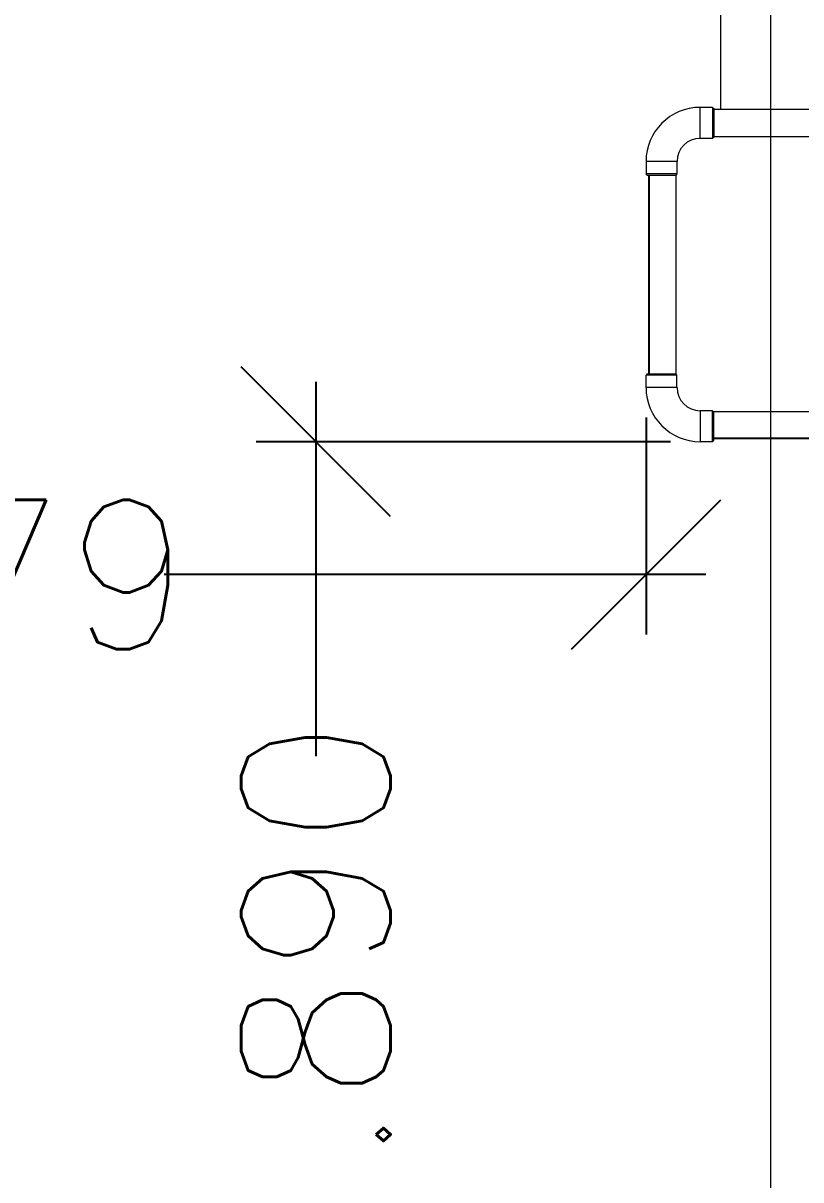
# Model space of a CAD drawing. Header units: inches. Extents: x 6 to 183294, y -48183 to 78918.
# Drawn here: x 149626 to 150928, y 43035 to 44971 of the extents above; entities that cross this region are included whole.
import ezdxf

# ---------------------------------------------------------------- set-up
doc = ezdxf.new("R2010")
doc.units = ezdxf.units.IN
doc.header["$MEASUREMENT"] = 0
doc.header["$PDMODE"] = 35
for name, color, linetype, lineweight in [('Aristas tangentes visibles(Kider)', 8, 'Continuous', 0), ('Aristas visibles(Kider)', 8, 'Continuous', 0), ('CASH COUNTERS', 8, 'Continuous', 0), ('DIM', 8, 'Continuous', 0), ('SDA_DIM', 8, 'Continuous', 5)]:
    doc.layers.add(name, color=color, linetype=linetype, lineweight=lineweight)
doc.styles.get("Standard").update_dxf_attribs({"font": 'txt.shx'})
doc.dimstyles.new('1-10', dxfattribs={"dimscale": 0.15, "dimtxt": 2.5, "dimasz": 2.5, "dimexe": 1, "dimexo": 0.5, "dimgap": 0.09, "dimtad": 0, "dimdec": 3, "dimzin": 0, "dimdsep": 46, "dimtxsty": 'Standard', "dimblk": 'OBLIQUE', "dimcen": 2.5, "dimdle": 1, "dimadec": 0, "dimazin": 0, "dimtfac": 1, "dimtdec": 3, "dimtofl": 0, "dimtmove": 0, "dimatfit": 3, "dimfxl": 0, "dimtolj": 1, "dimtzin": 0, "dimarcsym": 0})
doc.dimstyles.new('SDA-100', dxfattribs={"dimtxt": 0.2, "dimasz": 0.18, "dimexe": 0.18, "dimexo": 0.0625, "dimgap": 0.015, "dimtad": 0, "dimzin": 0, "dimdsep": 46, "dimtxsty": 'Standard', "dimblk": 'ARCHTICK', "dimcen": 0.09, "dimclrd": 27, "dimclre": 27, "dimclrt": 21, "dimadec": 0, "dimazin": 0, "dimtfac": 1, "dimtofl": 0, "dimtmove": 1, "dimatfit": 3, "dimfxl": 0, "dimtolj": 1, "dimtzin": 0, "dimlwd": -1, "dimlwe": -1, "dimarcsym": 0})

# ---------------------------------------------------------------- blocks, each defined once
blk = doc.blocks.new('_ArchTick')
at = {"color": 0, "const_width": 0.15}
blk.add_lwpolyline([(-0.5, -0.5), (0.5, 0.5)], dxfattribs=at)
blk = doc.blocks.new('*D732')
at = {"layer": 'Defpoints', "color": 0}
for p in [(150834, 62308.3), (150878, 62308.3), (150894.3, 36790)]:
    blk.add_point(p, dxfattribs=at)
at = {"layer": 'SDA_DIM', "color": 27}
for p, q in [((150834.1, 62308.3), (150878.2, 62308.3)), ((150878, 62308.3), (150878, 49549.8)), ((150878, 36790), (150878, 49548.4)), ((150894.2, 36790), (150877.8, 36790))]:
    blk.add_line(p, q, dxfattribs=at)
at = {"layer": 'SDA_DIM', "color": 27, "xscale": 0.18, "yscale": 0.18, "zscale": 0.18}
for p, rotation in [((150878, 62308.3), 90), ((150878, 36790), 270)]:
    blk.add_blockref('_ArchTick', p, dxfattribs=dict(at, rotation=rotation))
at = {"layer": 'SDA_DIM', "color": 21, "insert": (150878, 49549.1), "char_height": 0.2, "attachment_point": 5, "rotation": 90}
blk.add_mtext('\\A1;25518.29', dxfattribs=at)
blk = doc.blocks.new('A$C4B460E29')
at = {"layer": 'Aristas tangentes visibles(Kider)', "color": 1}
for p, q in [((-1526.3, 2293.8), (-1526.3, 2294.7)), ((-1526.3, 2293.1), (-1526.3, 2293.8)), ((-1526.3, 2293.1), (-1526.3, 2293.1)), ((-1526.3, 2288.1), (-1526.3, 2293.1)), ((-1526.3, 2282.9), (-1526.3, 2288.1)), ((-1526.3, 2248), (-1526.3, 2282.9)), ((-1148.2, 2248), (-1148.2, 2282.9)), ((-1526.3, 2242.9), (-1526.3, 2248)), ((-1148.2, 2242.9), (-1148.2, 2248)), ((-1616.1, 2204), (-1617, 2204)), ((-1615.4, 2204), (-1616.1, 2204)), ((-1615.4, 2204), (-1615.4, 2204)), ((-1610.3, 2204), (-1615.4, 2204)), ((-1605.1, 2204), (-1610.3, 2204)), ((-1570.3, 2204), (-1605.1, 2204)), ((-1565.1, 2204), (-1570.3, 2204)), ((-1109.4, 2204), (-1104.2, 2204)), ((-1104.2, 2204), (-1069.4, 2204)), ((-1069.4, 2204), (-1064.2, 2204)), ((-1064.2, 2204), (-1059.1, 2204)), ((-1059.1, 2204), (-1058.4, 2204)), ((-1059.1, 2204), (-1059.1, 2204)), ((-1058.4, 2204), (-1057.5, 2204))]:
    blk.add_line(p, q, dxfattribs=at)
at = {"layer": 'Aristas tangentes visibles(Kider)', "color": 92, "true_color": 0x00db00}
for p, q in [((-1170.8, 2289.7), (-1503.7, 2289.7)), ((-1170.8, 2244.9), (-1503.7, 2244.9)), ((-1612, 1021.1), (-1612, 2181.4)), ((-1567.1, 1021.1), (-1567.1, 2181.4)), ((-1106.3, 2181.4), (-1106.3, 1564.3))]:
    blk.add_line(p, q, dxfattribs=at)
at = {"layer": 'Aristas tangentes visibles(Kider)', "color": 3}
for p, q in [((-1148.2, 2293.8), (-1148.2, 2294.7)), ((-1148.2, 2293.1), (-1148.2, 2293.8)), ((-1148.2, 2293.1), (-1148.2, 2293.1)), ((-1148.2, 2288.1), (-1148.2, 2293.1)), ((-1148.2, 2282.9), (-1148.2, 2288.1))]:
    blk.add_line(p, q, dxfattribs=at)
at = {"layer": 'Aristas visibles(Kider)', "color": 1}
for p, q in [((-1526.3, 2294.7), (-1505.5, 2294.7)), ((-1505.5, 2293.8), (-1505.5, 2294.7)), ((-1503.7, 2292.9), (-1505.5, 2294.7)), ((-1505.5, 2293.1), (-1505.5, 2293.8)), ((-1505.5, 2288.1), (-1505.5, 2293.1)), ((-1505.5, 2293.1), (-1505.5, 2293.1)), ((-1505.5, 2282.9), (-1505.5, 2288.1)), ((-1503.7, 2292.9), (-1503.7, 2244.7)), ((-1170.8, 2292.9), (-1170.8, 2244.7)), ((-1505.5, 2248), (-1505.5, 2282.9)), ((-1169, 2248), (-1169, 2282.9)), ((-1505.5, 2242.9), (-1505.5, 2248)), ((-1169, 2242.9), (-1169, 2248)), ((-1526.3, 2242.9), (-1505.5, 2242.9)), ((-1505.5, 2242.9), (-1503.7, 2244.7)), ((-1169, 2242.9), (-1170.8, 2244.7)), ((-1148.2, 2242.9), (-1169, 2242.9)), ((-1617, 2183.2), (-1617, 2204)), ((-1565.1, 2183.2), (-1565.1, 2204)), ((-1109.4, 2183.2), (-1109.4, 2204)), ((-1057.5, 2183.2), (-1057.5, 2204)), ((-1617, 2183.2), (-1616.1, 2183.2)), ((-1617, 2183.2), (-1615.2, 2181.4)), ((-1616.1, 2183.2), (-1615.4, 2183.2)), ((-1615.4, 2183.2), (-1615.4, 2183.2)), ((-1615.4, 2183.2), (-1610.3, 2183.2)), ((-1615.2, 2181.4), (-1567, 2181.4)), ((-1610.3, 2183.2), (-1605.1, 2183.2)), ((-1605.1, 2183.2), (-1570.3, 2183.2)), ((-1570.3, 2183.2), (-1565.1, 2183.2)), ((-1565.1, 2183.2), (-1567, 2181.4)), ((-1104.2, 2183.2), (-1109.4, 2183.2)), ((-1109.4, 2183.2), (-1107.5, 2181.4)), ((-1059.3, 2181.4), (-1107.5, 2181.4)), ((-1069.4, 2183.2), (-1104.2, 2183.2)), ((-1064.2, 2183.2), (-1069.4, 2183.2)), ((-1059.1, 2183.2), (-1064.2, 2183.2)), ((-1057.5, 2183.2), (-1059.3, 2181.4)), ((-1058.4, 2183.2), (-1059.1, 2183.2)), ((-1059.1, 2183.2), (-1059.1, 2183.2)), ((-1057.5, 2183.2), (-1058.4, 2183.2))]:
    blk.add_line(p, q, dxfattribs=at)
at = {"layer": 'Aristas visibles(Kider)', "color": 92, "true_color": 0x00db00}
for p, q in [((-1170.8, 2290.7), (-1503.7, 2290.7)), ((-1170.8, 2244.8), (-1503.7, 2244.8)), ((-1611.3, 1021.1), (-1611.3, 2181.4)), ((-1567, 1021.1), (-1567, 2181.4)), ((-1106.4, 2181.4), (-1106.4, 1564.2)), ((-1060.5, 2181.4), (-1060.5, 1546.6)), ((-1060.5, 2169.7), (-618.8, 2169.7))]:
    blk.add_line(p, q, dxfattribs=at)
at = {"layer": 'Aristas visibles(Kider)', "color": 3}
for p, q in [((-1170.8, 2292.9), (-1169, 2294.7)), ((-1169, 2293.8), (-1169, 2294.7)), ((-1148.2, 2294.7), (-1169, 2294.7)), ((-1169, 2293.1), (-1169, 2293.8)), ((-1169, 2288.1), (-1169, 2293.1)), ((-1169, 2293.1), (-1169, 2293.1)), ((-1169, 2282.9), (-1169, 2288.1))]:
    blk.add_line(p, q, dxfattribs=at)
at = {"layer": 'Aristas visibles(Kider)', "color": 1, "flags": 128}
blk.add_lwpolyline([(-1059.1, 2183.2), (-1059.6, 2182.7), (-1060.1, 2182.3), (-1060.3, 2182), (-1060.4, 2181.9), (-1060.6, 2181.8), (-1060.6, 2181.7), (-1060.7, 2181.7), (-1060.7, 2181.6), (-1060.8, 2181.6)], dxfattribs=at)
at = {"layer": 'Aristas visibles(Kider)', "color": 1}
for centre, radius, start, end in [((-1526.3, 2204), 90.7, 90, 180), ((-1148.2, 2204), 90.7, 0, 90), ((-1526.3, 2204), 38.8, 90, 180), ((-1148.2, 2204), 38.8, 0, 90)]:
    blk.add_arc(centre, radius, start, end, dxfattribs=at)
blk = doc.blocks.new('_Oblique')
at = {"color": 0, "linetype": 'ByBlock', "lineweight": -2}
blk.add_line((-0.5, -0.5), (0.5, 0.5), dxfattribs=at)
blk = doc.blocks.new('*D521')
at = {"layer": 'Defpoints', "color": 0, "transparency": 16777216}
for p in [(-0.0001, -12.272), (2.4793, -12.4381, 197.598), (2.4793, -12.7512)]:
    blk.add_point(p, dxfattribs=at)
at = {"layer": 'DIM', "color": 0, "lineweight": -2, "transparency": 16777216}
for p, q in [((-0.0001, -12.322), (-0.0001, -12.8512)), ((2.4793, -12.4881), (2.4793, -12.8512)), ((-0.1001, -12.7512), (0.8064, -12.7512)), ((2.5793, -12.7512), (1.6728, -12.7512))]:
    blk.add_line(p, q, dxfattribs=at)
at = {"layer": 'DIM', "color": 0, "lineweight": -2, "transparency": 16777216, "xscale": 0.25, "yscale": 0.25, "zscale": 0.25, "rotation": 180}
blk.add_blockref('_Oblique', (-0.0001, -12.7512), dxfattribs=at)
at = {"layer": 'DIM', "color": 0, "lineweight": -2, "transparency": 16777216, "xscale": 0.25, "yscale": 0.25, "zscale": 0.25}
blk.add_blockref('_Oblique', (2.4793, -12.7512), dxfattribs=at)
at = {"layer": 'DIM', "color": 0, "lineweight": -3, "transparency": 16777216, "insert": (1.2396, -12.7512), "char_height": 0.25, "attachment_point": 5}
blk.add_mtext('\\A1;2.479', dxfattribs=at)
blk = doc.blocks.new('*D532')
at = {"layer": 'Defpoints', "color": 0, "transparency": 16777216}
for p in [(2.57, -12.5288, 197.598), (1.9266, -14.4188), (2.57, -14.4188, 197.598)]:
    blk.add_point(p, dxfattribs=at)
at = {"layer": 'DIM', "color": 0, "lineweight": -2, "transparency": 16777216}
for p, q in [((1.9266, -12.4288), (1.9266, -13.0552)), ((2.52, -12.5288), (1.8266, -12.5288)), ((1.9266, -14.5188), (1.9266, -13.8924)), ((2.52, -14.4188), (1.8266, -14.4188))]:
    blk.add_line(p, q, dxfattribs=at)
at = {"layer": 'DIM', "color": 0, "lineweight": -2, "transparency": 16777216, "xscale": 0.25, "yscale": 0.25, "zscale": 0.25}
for p, rotation in [((1.9266, -12.5288), 90), ((1.9266, -14.4188), 270)]:
    blk.add_blockref('_Oblique', p, dxfattribs=dict(at, rotation=rotation))
at = {"layer": 'DIM', "color": 0, "lineweight": -3, "transparency": 16777216, "insert": (1.9266, -13.4738), "char_height": 0.25, "attachment_point": 5, "rotation": 90}
blk.add_mtext('\\A1;1.890', dxfattribs=at)
blk = doc.blocks.new('gr cat')
at = {"layer": 'CASH COUNTERS', "color": 150, "xscale": 0.001000000000000001, "yscale": 0.001000000000000001, "zscale": 0.001000000000000001, "rotation": 90}
blk.add_blockref('A$C4B460E29', (4.774, -10.9118, 395.196), dxfattribs=at)
at = {"layer": 'DIM', "lineweight": -3}
dim = blk.add_linear_dim(base=(2.4793, -12.7512, 197.598), p1=(-0.0001, -12.272, 197.598), p2=(2.4793, -12.4381, 395.196), dimstyle='1-10', override={"dimscale": 0.1}, dxfattribs=at)
dim.commit()
dim.dimension.update_dxf_attribs({"geometry": '*D521', "text_midpoint": (1.2396, -12.7512, 197.598)})
dim = blk.add_linear_dim(base=(1.9266, -14.4188, 197.598), p1=(2.57, -12.5288, 395.196), p2=(2.57, -14.4188, 395.196), angle=90, dimstyle='1-10', override={"dimscale": 0.1}, dxfattribs=at)
dim.commit()
dim.dimension.update_dxf_attribs({"geometry": '*D532', "text_midpoint": (1.9266, -13.4738, 197.598)})

msp = doc.modelspace()

# ---------------------------------------------------------------- block references
at = {"color": 2, "xscale": 1000, "yscale": 1000, "zscale": 1000}
msp.add_blockref('gr cat', (148189.581, 56799.358, -295932.873), dxfattribs=at)

# ---------------------------------------------------------------- dimensions: what is measured, and where the dimension line sits
at = {"layer": 'SDA_DIM'}
dim = msp.add_linear_dim(base=(150877.9745, 62308.2632, -98334.873), p1=(150894.252, 36789.9684, -197133.873), p2=(150834.024, 62308.2632, -197133.873), angle=90, dimstyle='SDA-100', dxfattribs=at)
dim.commit()
dim.dimension.update_dxf_attribs({"geometry": '*D732', "text_midpoint": (150877.9745, 49549.1158, -98334.873)})

doc.saveas('drawing.dxf')
